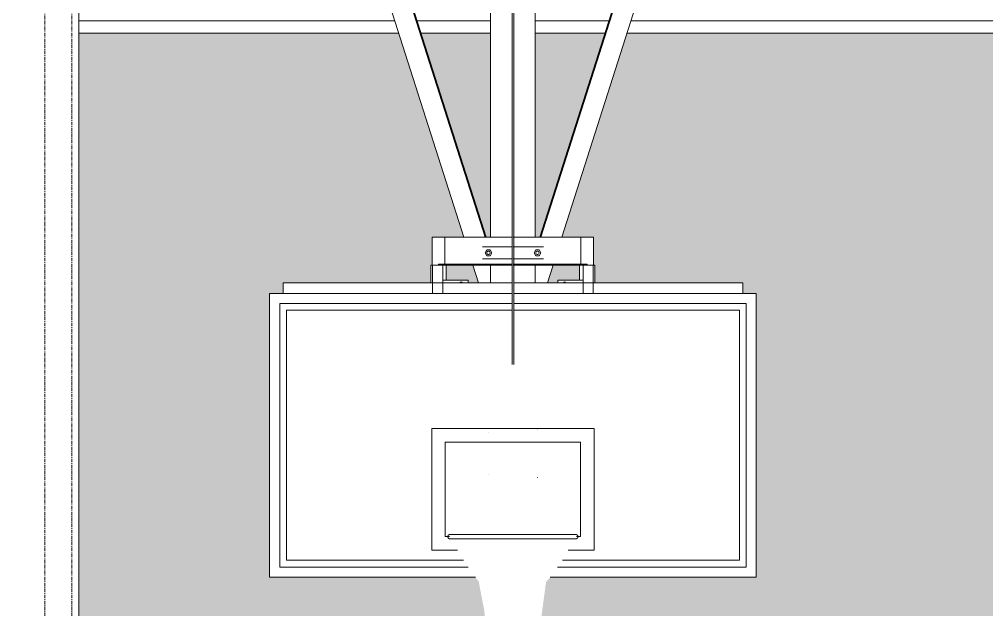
# Model space of a CAD drawing. Header units: inches. Extents: x 21386 to 98862, y -290 to 853.
# Drawn here: x 36209.7 to 36352.7, y 109.2 to 196.6 of the extents above; entities that cross this region are included whole.
import ezdxf

# ---------------------------------------------------------------- set-up
doc = ezdxf.new("R2010")
doc.units = ezdxf.units.IN
doc.header["$MEASUREMENT"] = 0
doc.linetypes.add('Grid Line 1_2_', pattern=[0.875, 0.5, -0.125, 0.125, -0.125])
for name, color, linetype, lineweight in [('A-WALL', 113, 'Continuous', 13), ('A-WALL-PATT', 111, 'Continuous', 25), ('Q-SPCQ', 91, 'Continuous', 13), ('S-BEAM', 12, 'Continuous', 13), ('S-GRID', 1, 'Continuous', 9)]:
    doc.layers.add(name, color=color, linetype=linetype, lineweight=lineweight)
pattern_1 = [(90, (-86824.49, -1108), (-193, -193), [48, -145]), (180, (-86824.49, -1108), (-2e-14, -193), [96, -97]), (270, (-86920.49, -1060), (-193, -193), [48, -145]), (180, (-86824.49, -1060), (-2e-14, -193), [96, -97]), (270, (-86920.99, -1060), (-193, -193), [48, -145]), (180, (-86920.99, -1060), (-2e-14, -193), [96, -97]), (90, (-87016.99, -1108), (-193, -193), [48, -145]), (180, (-86920.99, -1108), (-2e-14, -193), [96, -97]), (90, (-86872.24, -1059.75), (-193, -193), [48, -145]), (180, (-86824.11, -1059.75), (-2e-14, -193), [48.125, -144.875]), (180, (-86824.11, -1011.75), (-2e-14, -193), [48.125, -144.875]), (90, (-86968.74, -1059.75), (-193, -193), [48, -145]), (180, (-86872.74, -1059.75), (-2e-14, -193), [96, -97]), (270, (-86872.74, -1011.75), (-193, -193), [48, -145]), (180, (-86872.74, -1011.75), (-2e-14, -193), [96, -97]), (180, (-86969.24, -1059.75), (-2e-14, -193), [48, -145]), (270, (-86969.24, -1011.75), (-193, -193), [48, -145]), (180, (-86969.24, -1011.75), (-2e-14, -193), [48, -145]), (90, (-86824.49, -1011.5), (-193, -193), [48, -145]), (180, (-86824.49, -1011.5), (-2e-14, -193), [96, -97]), (270, (-86920.49, -963.5), (-193, -193), [48, -145]), (180, (-86824.49, -963.5), (-2e-14, -193), [96, -97]), (270, (-86920.99, -963.5), (-193, -193), [48, -145]), (180, (-86920.99, -963.5), (-2e-14, -193), [96, -97]), (90, (-87016.99, -1011.5), (-193, -193), [48, -145]), (180, (-86920.99, -1011.5), (-2e-14, -193), [96, -97]), (90, (-86872.24, -963.25), (-193, -193), [48, -145]), (180, (-86824.11, -963.25), (-2e-14, -193), [48.125, -144.875]), (180, (-86824.11, -915.25), (-2e-14, -193), [48.125, -144.875]), (90, (-86968.74, -963.25), (-193, -193), [48, -145]), (180, (-86872.74, -963.25), (-2e-14, -193), [96, -97]), (270, (-86872.74, -915.25), (-193, -193), [48, -145]), (180, (-86872.74, -915.25), (-2e-14, -193), [96, -97]), (180, (-86969.24, -963.25), (-2e-14, -193), [48, -145]), (270, (-86969.24, -915.25), (-193, -193), [48, -145]), (180, (-86969.24, -915.25), (-2e-14, -193), [48, -145])]

# ---------------------------------------------------------------- blocks, each defined once
blk = doc.blocks.new('Basketball_Backstop-Performance_Sports_Systems-3103-Ceiling_Hung - 27_-0_ to 27_-11 7_8_-652462-Building Section - East_West looking South')
at = {"layer": 'Q-SPCQ', "color": 8, "lineweight": 9}
for p, q in [((-25629.43, 164.31), (-25666.61, 280.92)), ((-25626.29, 164.31), (-25663.62, 281.37)), ((-25626.15, 164.31), (-25663.49, 281.37)), ((-25580.86, 281.37), (-25618.19, 164.31)), ((-25618.06, 164.31), (-25580.73, 281.37)), ((-25614.92, 164.31), (-25577.74, 280.92)), ((-25625.49, 224.84), (-25625.49, 164.31)), ((-25618.86, 164.31), (-25618.86, 224.84)), ((-25622.29, 208.89), (-25622.29, 145.46)), ((-25622.04, 145.46), (-25622.04, 208.89)), ((-25634.11, 164.31), (-25634.11, 160.19)), ((-25634.11, 164.31), (-25632.24, 164.31)), ((-25632.24, 160.31), (-25632.24, 164.31)), ((-25622.22, 164.31), (-25632.24, 164.31)), ((-25612.11, 164.31), (-25622.12, 164.31)), ((-25612.11, 164.31), (-25612.11, 160.31)), ((-25612.11, 164.31), (-25610.24, 164.31)), ((-25610.24, 160.19), (-25610.24, 164.31)), ((-25622.22, 162.87), (-25626.67, 162.87)), ((-25626.05, 162.44), (-25626.3, 162)), ((-25626.3, 162), (-25626.05, 161.56)), ((-25625.55, 162.44), (-25626.05, 162.44)), ((-25625.29, 162), (-25625.55, 162.44)), ((-25625.55, 161.56), (-25625.29, 162)), ((-25617.67, 162.87), (-25622.12, 162.87)), ((-25618.8, 162.44), (-25619.05, 162)), ((-25619.05, 162), (-25618.8, 161.56)), ((-25618.3, 162.44), (-25618.8, 162.44)), ((-25618.04, 162), (-25618.3, 162.44)), ((-25618.3, 161.56), (-25618.04, 162)), ((-25633.17, 160.19), (-25633.17, 160.31)), ((-25622.22, 160.31), (-25633.17, 160.31)), ((-25626.67, 161.12), (-25622.22, 161.12)), ((-25626.05, 161.56), (-25625.55, 161.56)), ((-25622.12, 161.12), (-25617.67, 161.12)), ((-25611.17, 160.31), (-25622.12, 160.31)), ((-25618.8, 161.56), (-25618.3, 161.56)), ((-25611.17, 160.31), (-25611.17, 160.19)), ((-25634.3, 160.19), (-25634.3, 157.56)), ((-25634.3, 160.19), (-25634.05, 160.19)), ((-25634.05, 160.19), (-25634.05, 156)), ((-25634.05, 160.19), (-25633.92, 160.19)), ((-25633.92, 160.19), (-25632.67, 160.19)), ((-25632.67, 160.19), (-25632.55, 160.19)), ((-25632.57, 160.19), (-25632.3, 160.19)), ((-25632.55, 156), (-25632.55, 160.19)), ((-25632.3, 160.19), (-25632.06, 160.19)), ((-25622.22, 160.19), (-25632.06, 160.19)), ((-25632.05, 157.94), (-25632.05, 160.19)), ((-25627.27, 157.56), (-25628.11, 160.19)), ((-25625.49, 160.19), (-25625.49, 157.56)), ((-25612.29, 160.19), (-25622.12, 160.19)), ((-25618.86, 157.56), (-25618.86, 160.19)), ((-25617.08, 157.56), (-25616.24, 160.19)), ((-25612.3, 160.19), (-25612.3, 157.94)), ((-25612.29, 160.19), (-25612.05, 160.19)), ((-25612.05, 160.19), (-25611.78, 160.19)), ((-25611.8, 160.19), (-25611.8, 156)), ((-25611.8, 160.19), (-25611.67, 160.19)), ((-25611.67, 160.19), (-25610.42, 160.19)), ((-25610.42, 160.19), (-25610.3, 160.19)), ((-25610.3, 160.19), (-25610.05, 160.19)), ((-25610.3, 156), (-25610.3, 160.19)), ((-25610.05, 157.56), (-25610.05, 160.19)), ((-25656.17, 156), (-25656.17, 157.56)), ((-25656.17, 157.56), (-25622.25, 157.56)), ((-25628.8, 157.94), (-25632.55, 157.94)), ((-25632.55, 157.94), (-25632.55, 157.56)), ((-25628.8, 157.56), (-25628.8, 157.94)), ((-25622.09, 157.56), (-25588.17, 157.56)), ((-25615.55, 157.94), (-25615.55, 157.56)), ((-25611.8, 157.94), (-25615.55, 157.94)), ((-25611.8, 157.56), (-25611.8, 157.94)), ((-25588.17, 157.56), (-25588.17, 156)), ((-25622.25, 156), (-25658.17, 156)), ((-25658.17, 156), (-25658.17, 114)), ((-25586.17, 156), (-25622.09, 156)), ((-25586.17, 114), (-25586.17, 156)), ((-25656.67, 115.5), (-25656.67, 154.5)), ((-25656.67, 154.5), (-25622.25, 154.5)), ((-25622.25, 154.5), (-25656.67, 154.5)), ((-25656.67, 154.5), (-25656.67, 115.5)), ((-25622.25, 153.5), (-25655.67, 153.5)), ((-25655.67, 153.5), (-25655.67, 116.5)), ((-25655.67, 116.5), (-25655.67, 153.5)), ((-25655.67, 153.5), (-25622.25, 153.5)), ((-25622.09, 154.5), (-25587.67, 154.5)), ((-25587.67, 154.5), (-25622.09, 154.5)), ((-25588.67, 153.5), (-25622.09, 153.5)), ((-25622.09, 153.5), (-25588.67, 153.5)), ((-25588.67, 116.5), (-25588.67, 153.5)), ((-25588.67, 153.5), (-25588.67, 116.5)), ((-25587.67, 154.5), (-25587.67, 115.5)), ((-25587.67, 115.5), (-25587.67, 154.5)), ((-25634.17, 118), (-25634.17, 136)), ((-25634.17, 136), (-25610.17, 136)), ((-25610.17, 136), (-25634.17, 136)), ((-25634.17, 136), (-25634.17, 118)), ((-25618.56, 135.94), (-25618.55, 135.94)), ((-25610.17, 136), (-25610.17, 118)), ((-25610.17, 118), (-25610.17, 136)), ((-25625.79, 135.44), (-25625.8, 135.44)), ((-25612.17, 134), (-25632.17, 134)), ((-25632.17, 134), (-25632.17, 120)), ((-25632.17, 120), (-25632.17, 134)), ((-25632.17, 134), (-25612.17, 134)), ((-25612.17, 120), (-25612.17, 134)), ((-25612.17, 134), (-25612.17, 120)), ((-25625.79, 129.25), (-25625.8, 129.25)), ((-25618.56, 128.75), (-25618.55, 128.75)), ((-25626.67, 120.31), (-25625.3, 120.31)), ((-25625.42, 120.31), (-25625.67, 120.31)), ((-25625.67, 120.3), (-25625.67, 120.31)), ((-25625.3, 120.31), (-25619.05, 120.31)), ((-25619.05, 120.31), (-25617.67, 120.31)), ((-25618.67, 120.31), (-25618.92, 120.31)), ((-25618.67, 120.31), (-25618.67, 120.3)), ((-25632.17, 120), (-25631.56, 120)), ((-25631.56, 120), (-25632.17, 120)), ((-25612.79, 120), (-25612.17, 120)), ((-25612.17, 120), (-25612.79, 120)), ((-25630.37, 118), (-25634.17, 118)), ((-25634.17, 118), (-25630.37, 118)), ((-25610.17, 118), (-25613.98, 118)), ((-25613.98, 118), (-25610.17, 118)), ((-25655.67, 116.5), (-25629.49, 116.5)), ((-25629.49, 116.5), (-25655.67, 116.5)), ((-25614.86, 116.5), (-25588.67, 116.5)), ((-25588.67, 116.5), (-25614.86, 116.5)), ((-25628.78, 115.5), (-25656.67, 115.5)), ((-25656.67, 115.5), (-25628.78, 115.5)), ((-25587.67, 115.5), (-25615.57, 115.5)), ((-25615.57, 115.5), (-25587.67, 115.5)), ((-25658.17, 114), (-25627.69, 114)), ((-25616.65, 114), (-25586.17, 114))]:
    blk.add_line(p, q, dxfattribs=at)
at = {"layer": 'Q-SPCQ', "color": 8, "lineweight": 9, "flags": 128}
for points in [[(-25625.86, 162.24), (-25625.85, 162.24), (-25625.84, 162.25), (-25625.83, 162.25), (-25625.82, 162.25), (-25625.81, 162.25), (-25625.8, 162.25), (-25625.8, 162.25)], [(-25625.8, 161.75), (-25625.81, 161.75), (-25625.82, 161.75), (-25625.83, 161.75), (-25625.84, 161.75), (-25625.85, 161.75), (-25625.86, 161.76)], [(-25625.8, 162.25), (-25625.8, 162.25), (-25625.79, 162.25), (-25625.77, 162.25)], [(-25625.78, 161.75), (-25625.79, 161.75), (-25625.8, 161.75), (-25625.8, 161.75)], [(-25618.57, 162.25), (-25618.56, 162.25), (-25618.55, 162.25), (-25618.55, 162.25)], [(-25618.55, 161.75), (-25618.55, 161.75), (-25618.56, 161.75)], [(-25618.55, 162.25), (-25618.54, 162.25), (-25618.53, 162.25), (-25618.52, 162.25), (-25618.51, 162.25), (-25618.5, 162.25), (-25618.49, 162.24)], [(-25618.51, 161.75), (-25618.52, 161.75), (-25618.53, 161.75), (-25618.54, 161.75), (-25618.55, 161.75), (-25618.55, 161.75)], [(-25631.8, 120), (-25631.8, 120.01), (-25631.8, 120.02), (-25631.8, 120.04), (-25631.79, 120.05), (-25631.79, 120.06), (-25631.79, 120.07), (-25631.79, 120.09), (-25631.78, 120.1), (-25631.78, 120.11), (-25631.77, 120.12), (-25631.77, 120.13), (-25631.76, 120.14), (-25631.76, 120.16), (-25631.75, 120.17), (-25631.74, 120.18), (-25631.74, 120.19), (-25631.73, 120.2), (-25631.72, 120.21), (-25631.71, 120.22), (-25631.7, 120.22), (-25631.7, 120.23), (-25631.69, 120.24), (-25631.68, 120.25), (-25631.67, 120.26), (-25631.66, 120.26), (-25631.64, 120.27), (-25631.63, 120.28), (-25631.62, 120.28), (-25631.61, 120.29), (-25631.6, 120.29), (-25631.59, 120.3), (-25631.58, 120.3), (-25631.56, 120.3), (-25631.55, 120.31), (-25631.54, 120.31), (-25631.53, 120.31), (-25631.51, 120.31), (-25631.5, 120.31), (-25631.49, 120.31), (-25631.49, 120.31)], [(-25612.86, 120.31), (-25612.87, 120.31), (-25612.89, 120.31), (-25612.93, 120.31), (-25612.98, 120.31), (-25613.05, 120.31), (-25613.13, 120.31), (-25613.22, 120.31), (-25613.33, 120.31), (-25613.46, 120.31), (-25613.6, 120.31), (-25613.75, 120.31), (-25613.91, 120.31), (-25614.09, 120.31), (-25614.28, 120.31), (-25614.49, 120.31), (-25614.7, 120.31), (-25614.93, 120.31), (-25615.17, 120.31), (-25615.42, 120.31), (-25615.69, 120.31), (-25615.96, 120.31), (-25616.24, 120.31), (-25616.53, 120.31), (-25616.83, 120.31), (-25617.14, 120.31), (-25617.46, 120.31), (-25617.78, 120.31), (-25618.12, 120.31), (-25618.46, 120.31), (-25618.8, 120.31), (-25619.15, 120.31), (-25619.5, 120.31), (-25619.86, 120.31), (-25620.23, 120.31), (-25620.59, 120.31), (-25620.96, 120.31), (-25621.33, 120.31), (-25621.7, 120.31), (-25622.07, 120.31), (-25622.45, 120.31), (-25622.82, 120.31), (-25623.19, 120.31), (-25623.56, 120.31), (-25623.93, 120.31), (-25624.29, 120.31), (-25624.65, 120.31), (-25625.01, 120.31), (-25625.36, 120.31), (-25625.71, 120.31), (-25626.05, 120.31), (-25626.38, 120.31), (-25626.71, 120.31), (-25627.04, 120.31), (-25627.35, 120.31), (-25627.65, 120.31), (-25627.95, 120.31), (-25628.24, 120.31), (-25628.52, 120.31), (-25628.78, 120.31), (-25629.04, 120.31), (-25629.29, 120.31), (-25629.52, 120.31), (-25629.74, 120.31), (-25629.96, 120.31), (-25630.15, 120.31), (-25630.34, 120.31), (-25630.51, 120.31), (-25630.67, 120.31), (-25630.82, 120.31), (-25630.95, 120.31), (-25631.07, 120.31), (-25631.17, 120.31), (-25631.26, 120.31), (-25631.33, 120.31), (-25631.39, 120.31), (-25631.44, 120.31), (-25631.47, 120.31), (-25631.48, 120.31), (-25631.49, 120.31)], [(-25631.49, 120.31), (-25631.48, 120.31), (-25631.46, 120.31), (-25631.42, 120.31), (-25631.37, 120.31), (-25631.3, 120.31), (-25631.22, 120.31), (-25631.12, 120.31), (-25631.01, 120.31), (-25630.89, 120.31), (-25630.75, 120.31), (-25630.6, 120.31), (-25630.43, 120.31), (-25630.26, 120.31), (-25630.06, 120.31), (-25629.86, 120.31), (-25629.64, 120.31), (-25629.42, 120.31), (-25629.18, 120.31), (-25628.92, 120.31), (-25628.66, 120.31), (-25628.39, 120.31), (-25628.11, 120.31), (-25627.82, 120.31), (-25627.51, 120.31), (-25627.21, 120.31), (-25626.94, 120.31)], [(-25626.89, 120.31), (-25626.56, 120.31), (-25626.23, 120.31), (-25625.89, 120.31), (-25625.55, 120.31), (-25625.2, 120.31), (-25624.84, 120.31), (-25624.49, 120.31), (-25624.12, 120.31), (-25623.76, 120.31), (-25623.39, 120.31), (-25623.02, 120.31), (-25622.65, 120.31), (-25622.27, 120.31), (-25621.9, 120.31), (-25621.53, 120.31), (-25621.16, 120.31), (-25620.79, 120.31), (-25620.42, 120.31), (-25620.06, 120.31), (-25619.7, 120.31), (-25619.34, 120.31), (-25618.99, 120.31), (-25618.64, 120.31), (-25618.3, 120.31), (-25617.96, 120.31), (-25617.63, 120.31), (-25617.31, 120.31), (-25617, 120.31), (-25616.69, 120.31), (-25616.4, 120.31), (-25616.11, 120.31), (-25615.83, 120.31), (-25615.56, 120.31), (-25615.31, 120.31), (-25615.06, 120.31), (-25614.83, 120.31), (-25614.6, 120.31), (-25614.39, 120.31), (-25614.19, 120.31), (-25614.01, 120.31), (-25613.84, 120.31), (-25613.68, 120.31), (-25613.53, 120.31), (-25613.4, 120.31), (-25613.28, 120.31), (-25613.18, 120.31), (-25613.09, 120.31), (-25613.01, 120.31), (-25612.95, 120.31), (-25612.91, 120.31), (-25612.88, 120.31), (-25612.86, 120.31), (-25612.86, 120.31)], [(-25612.86, 120.31), (-25612.85, 120.31), (-25612.84, 120.31), (-25612.82, 120.31), (-25612.81, 120.31), (-25612.8, 120.31), (-25612.79, 120.3), (-25612.78, 120.3), (-25612.76, 120.3), (-25612.75, 120.29), (-25612.74, 120.29), (-25612.73, 120.28), (-25612.72, 120.28), (-25612.71, 120.27), (-25612.7, 120.26), (-25612.68, 120.26), (-25612.67, 120.25), (-25612.66, 120.24), (-25612.66, 120.23), (-25612.65, 120.23), (-25612.64, 120.22), (-25612.63, 120.21), (-25612.62, 120.2), (-25612.61, 120.19), (-25612.61, 120.18), (-25612.6, 120.17), (-25612.59, 120.16), (-25612.59, 120.15), (-25612.58, 120.14), (-25612.57, 120.12), (-25612.57, 120.11), (-25612.57, 120.1), (-25612.56, 120.09), (-25612.56, 120.08), (-25612.56, 120.07), (-25612.55, 120.05), (-25612.55, 120.04), (-25612.55, 120.03), (-25612.55, 120.02), (-25612.55, 120), (-25612.55, 120)], [(-25631.49, 119.69), (-25631.5, 119.69), (-25631.51, 119.69), (-25631.52, 119.69), (-25631.54, 119.69), (-25631.55, 119.69), (-25631.56, 119.7), (-25631.57, 119.7), (-25631.58, 119.7), (-25631.6, 119.71), (-25631.61, 119.71), (-25631.62, 119.72), (-25631.63, 119.72), (-25631.64, 119.73), (-25631.65, 119.74), (-25631.66, 119.74), (-25631.67, 119.75), (-25631.68, 119.76), (-25631.69, 119.77), (-25631.7, 119.77), (-25631.71, 119.78), (-25631.72, 119.79), (-25631.73, 119.8), (-25631.74, 119.81), (-25631.74, 119.82), (-25631.75, 119.83), (-25631.76, 119.84), (-25631.76, 119.85), (-25631.77, 119.86), (-25631.77, 119.88), (-25631.78, 119.89), (-25631.78, 119.9), (-25631.79, 119.91), (-25631.79, 119.92), (-25631.79, 119.93), (-25631.79, 119.95), (-25631.8, 119.96), (-25631.8, 119.97), (-25631.8, 119.98), (-25631.8, 120), (-25631.8, 120)], [(-25631.49, 119.69), (-25631.48, 119.69), (-25631.46, 119.69), (-25631.42, 119.69), (-25631.37, 119.69), (-25631.3, 119.69), (-25631.22, 119.69), (-25631.12, 119.69), (-25631.01, 119.69), (-25630.89, 119.69), (-25630.75, 119.69), (-25630.6, 119.69), (-25630.43, 119.69), (-25630.26, 119.69), (-25630.06, 119.69), (-25629.86, 119.69), (-25629.64, 119.69), (-25629.42, 119.69), (-25629.18, 119.69), (-25628.92, 119.69), (-25628.66, 119.69), (-25628.39, 119.69), (-25628.11, 119.69), (-25627.82, 119.69), (-25627.51, 119.69), (-25627.21, 119.69), (-25626.89, 119.69), (-25626.56, 119.69), (-25626.23, 119.69), (-25625.89, 119.69), (-25625.55, 119.69), (-25625.2, 119.69), (-25624.84, 119.69), (-25624.49, 119.69), (-25624.12, 119.69), (-25623.76, 119.69), (-25623.39, 119.69), (-25623.02, 119.69), (-25622.65, 119.69), (-25622.27, 119.69), (-25621.9, 119.69), (-25621.53, 119.69), (-25621.16, 119.69), (-25620.79, 119.69), (-25620.42, 119.69), (-25620.06, 119.69), (-25619.7, 119.69), (-25619.34, 119.69), (-25618.99, 119.69), (-25618.64, 119.69), (-25618.3, 119.69), (-25617.96, 119.69), (-25617.63, 119.69), (-25617.31, 119.69), (-25617, 119.69), (-25616.69, 119.69), (-25616.4, 119.69), (-25616.11, 119.69), (-25615.83, 119.69), (-25615.56, 119.69), (-25615.31, 119.69), (-25615.06, 119.69), (-25614.83, 119.69), (-25614.6, 119.69), (-25614.39, 119.69), (-25614.19, 119.69), (-25614.01, 119.69), (-25613.84, 119.69), (-25613.68, 119.69), (-25613.53, 119.69), (-25613.4, 119.69), (-25613.28, 119.69), (-25613.18, 119.69), (-25613.09, 119.69), (-25613.01, 119.69), (-25612.95, 119.69), (-25612.91, 119.69), (-25612.88, 119.69), (-25612.86, 119.69), (-25612.86, 119.69)], [(-25631.26, 119.69), (-25631.33, 119.69), (-25631.39, 119.69), (-25631.44, 119.69), (-25631.47, 119.69), (-25631.48, 119.69), (-25631.49, 119.69)], [(-25612.86, 119.69), (-25612.87, 119.69), (-25612.89, 119.69), (-25612.93, 119.69), (-25612.98, 119.69), (-25613.05, 119.69), (-25613.13, 119.69)], [(-25612.55, 120), (-25612.55, 119.99), (-25612.55, 119.98), (-25612.55, 119.96), (-25612.55, 119.95), (-25612.56, 119.94), (-25612.56, 119.93), (-25612.56, 119.91), (-25612.56, 119.9), (-25612.57, 119.89), (-25612.57, 119.88), (-25612.58, 119.87), (-25612.58, 119.86), (-25612.59, 119.84), (-25612.6, 119.83), (-25612.6, 119.82), (-25612.61, 119.81), (-25612.62, 119.8), (-25612.63, 119.79), (-25612.63, 119.78), (-25612.64, 119.78), (-25612.65, 119.77), (-25612.66, 119.76), (-25612.67, 119.75), (-25612.68, 119.74), (-25612.69, 119.74), (-25612.7, 119.73), (-25612.71, 119.72), (-25612.73, 119.72), (-25612.74, 119.71), (-25612.75, 119.71), (-25612.76, 119.7), (-25612.77, 119.7), (-25612.78, 119.7), (-25612.8, 119.69), (-25612.81, 119.69), (-25612.82, 119.69), (-25612.83, 119.69), (-25612.85, 119.69), (-25612.86, 119.69), (-25612.86, 119.69)]]:
    blk.add_lwpolyline(points, dxfattribs=at)
at = {"layer": 'Q-SPCQ', "color": 8, "lineweight": 9}
for centre, radius, start, end in [((-25625.8, 162), 0.25, 0, 180), ((-25625.8, 162), 0.25, 150, 225), ((-25625.8, 162), 0.25, 180, 0), ((-25625.8, 162), 0.25, 90, 120), ((-25625.8, 162), 0.25, 240, 270), ((-25625.8, 162), 0.25, 45, 90), ((-25625.8, 162), 0.25, 270, 300), ((-25625.8, 162), 0.25, 330, 30), ((-25618.55, 162), 0.25, 0, 180), ((-25618.55, 162), 0.25, 180, 0), ((-25618.55, 162), 0.25, 90, 105), ((-25618.55, 162), 0.25, 75, 90), ((-25618.55, 162), 0.25, 15, 60), ((-25629.83, 157.47), 0.219, 30, 150), ((-25614.52, 157.47), 0.219, 30, 150)]:
    blk.add_arc(centre, radius, start, end, dxfattribs=at)
blk = doc.blocks.new('columns and girder2 - one-1334686-Building Section - East_West looking South')
at = {"layer": 'S-BEAM', "color": 8, "lineweight": 9}
blk.add_line((-25686.39, 292.37), (-25686.39, 1), dxfattribs=at)
blk = doc.blocks.new('Girt_Z - 10_D-1732176-Building Section - East_West looking South')
at = {"layer": 'S-BEAM', "color": 8, "lineweight": 9}
for p, q in [((-25686.39, 196.31), (-25639.63, 196.31)), ((-25636.36, 196.31), (-25625.49, 196.31)), ((-25618.86, 196.31), (-25607.99, 196.31)), ((-25604.72, 196.31), (-25406.89, 196.31))]:
    blk.add_line(p, q, dxfattribs=at)

msp = doc.modelspace()

# ---------------------------------------------------------------- hatches: boundary and pattern name
at = {"layer": 'A-WALL-PATT', "lineweight": 9}
h = msp.add_hatch(dxfattribs=at)
h.set_pattern_fill('FP_51', color=8, style=0, pattern_type=2)
h.set_pattern_definition(pattern_1)
h.paths.add_polyline_path([(35633.46, 192.94), (35633.35, 193.12), (35633.35, 194.5), (35631.46, 194.5), (35631.46, 193.05), (35633.35, 193)], flags=0)
h.paths.add_polyline_path([(35630.22, 176), (35633.46, 176), (35633.46, 192.94), (35631.46, 192.94), (35631.46, 192.8), (35630.88, 192.31), (35630.81, 192.4), (35631.35, 192.94), (35630.22, 192.94), (35630.22, 183.84)], flags=0)
h.paths.add_polyline_path([(35641.46, 176), (35918.96, 176), (35918.96, 194.5), (35641.46, 194.5), (35641.46, 183.84)], flags=0)
h.paths.add_polyline_path([(36962.21, 176), (37076.96, 176), (37076.96, 194.5), (36965.12, 194.5), (36959.22, 176)], flags=0)
h.paths.add_polyline_path([(36955.95, 176), (36961.85, 194.5), (36951.55, 194.5), (36951.55, 176), (36953.44, 176)], flags=0)
h.paths.add_polyline_path([(39105.46, 176), (39105.46, 194.5), (38823.96, 194.5), (38823.96, 176), (39102.87, 176)], flags=0)
h.paths.add_polyline_path([(37086.96, 176), (37208.57, 176), (37191.52, 194.5), (37086.96, 194.5)], flags=0)
h.paths.add_polyline_path([(38813.96, 176), (38813.96, 194.5), (38534.46, 194.5), (38534.46, 176), (38769.49, 176)], flags=0)
h.paths.add_polyline_path([(38524.46, 176), (38524.46, 194.5), (38419.9, 194.5), (38402.9, 176), (38488.75, 176)], flags=0)
h.paths.add_polyline_path([(37219.33, 176), (37243.49, 176), (37260.54, 194.5), (37192.87, 194.5), (37209.94, 176), (37214.02, 176)], flags=0)
h.paths.add_polyline_path([(36944.93, 176), (36944.93, 194.5), (36934.63, 194.5), (36940.53, 176), (36944.67, 176)], flags=0)
h.paths.add_polyline_path([(36937.26, 176), (36931.36, 194.5), (36797.46, 194.5), (36797.46, 176), (36909.58, 176)], flags=0)
h.paths.add_polyline_path([(37246.17, 176), (37366.46, 176), (37366.46, 194.5), (37261.9, 194.5), (37244.9, 176), (37245.63, 176)], flags=0)
h.paths.add_polyline_path([(38401.49, 176), (38418.54, 194.5), (38350.87, 194.5), (38367.94, 176), (38401.4, 176)], flags=0)
h.paths.add_polyline_path([(36787.46, 176), (36787.46, 194.5), (36507.96, 194.5), (36507.96, 176), (36663.93, 176)], flags=0)
h.paths.add_polyline_path([(36497.96, 176), (36497.96, 194.5), (36299.55, 194.5), (36293.65, 176), (36383.18, 176)], flags=0)
h.paths.add_polyline_path([(38348.38, 176), (38366.57, 176), (38349.52, 194.5), (38244.96, 194.5), (38244.96, 176), (38278.19, 176)], flags=0)
h.paths.add_polyline_path([(35928.96, 176), (36208.46, 176), (36208.46, 194.5), (35928.96, 194.5)], flags=0)
h.paths.add_polyline_path([(38234.96, 176), (38234.96, 194.5), (37955.46, 194.5), (37955.46, 176), (38208.01, 176)], flags=0)
h.paths.add_polyline_path([(36218.46, 176), (36271.69, 176), (36265.79, 194.5), (36218.46, 194.5)], flags=0)
h.paths.add_polyline_path([(37945.46, 176), (37945.46, 194.5), (37665.96, 194.5), (37665.96, 176), (37927.27, 176)], flags=0)
h.paths.add_polyline_path([(36274.97, 176), (36279.36, 176), (36279.36, 194.5), (36269.07, 194.5), (36269.35, 193.61)], flags=0)
h.paths.add_polyline_path([(37655.96, 176), (37655.96, 194.5), (37376.46, 194.5), (37376.46, 176), (37646.52, 176)], flags=0)
h.paths.add_polyline_path([(36285.99, 176), (36290.38, 176), (36296.28, 194.5), (36285.99, 194.5), (36285.99, 178.96)], flags=0)
h.paths.add_polyline_path([(35630.22, 193.05), (35631.35, 193.05), (35631.35, 194.5), (35630.22, 194.5), (35630.22, 193.61)], flags=0)
h = msp.add_hatch(dxfattribs=at)
h.set_pattern_fill('FP_51', color=8, style=0, pattern_type=2)
h.set_pattern_definition(pattern_1)
h.paths.add_polyline_path([(39105.46, 0), (39105.46, 176), (38823.96, 176), (38823.96, 98.25), (39098.83, 98.25), (39098.83, 0)], flags=0)
h.paths.add_polyline_path([(36985.33, 1), (36985.33, 98.25), (37061.96, 98.25), (37061.96, 1), (37076.96, 1), (37076.96, 176), (36959.22, 176), (36955.49, 164.31), (36960.18, 164.31), (36960.24, 160.19), (36960.37, 160.19), (36960.37, 157.56), (36982.24, 157.56), (36982.24, 156), (36984.24, 156), (36984.24, 114), (36953.72, 113.93), (36953.22, 113.11), (36953.07, 112.5), (36952.4, 108.24), (36952.18, 104.39), (36952.17, 101.31), (36944.24, 101.31), (36944.27, 105.72), (36944.01, 109.05), (36943.18, 113.3), (36942.67, 114), (36912.24, 114.02), (36912.24, 156), (36914.24, 156), (36914.24, 157.56), (36936.12, 157.56), (36936.19, 160.19), (36936.3, 160.19), (36936.37, 164.31), (36940.99, 164.31), (36937.26, 176), (36797.46, 176), (36797.46, 1), (36983.3, 1)], flags=0)
h.paths.add_polyline_path([(36313, 1), (36342.08, 1), (36342.08, 98.25), (36422.58, 98.25), (36422.58, 1), (36497.96, 1), (36497.96, 176), (36293.65, 176), (36289.92, 164.31), (36294.61, 164.31), (36294.67, 160.19), (36294.8, 160.19), (36294.8, 157.56), (36316.67, 157.56), (36316.67, 156), (36318.67, 156), (36318.67, 114), (36288.15, 113.93), (36287.63, 113.35), (36287.58, 113.28), (36286.75, 107.11), (36286.61, 104.39), (36286.6, 101.31), (36278.67, 101.31), (36278.71, 105.72), (36278.45, 109.05), (36277.6, 113.43), (36277.44, 113.58), (36277.12, 114), (36246.67, 114), (36246.67, 156), (36248.67, 156), (36248.67, 157.56), (36270.55, 157.56), (36270.62, 160.19), (36270.74, 160.19), (36270.8, 164.31), (36275.42, 164.31), (36271.69, 176), (36218.46, 176), (36218.46, 1), (36242.81, 1)], flags=0)
h.paths.add_polyline_path([(37215.87, 1), (37274.83, 1), (37274.83, 98.25), (37280.21, 98.27), (37226.7, 156.31), (37086.96, 4.69), (37086.96, 1), (37215.13, 1)], flags=0)
h.paths.add_polyline_path([(36507.96, 1), (36744.08, 1), (36744.08, 98.25), (36786.08, 98.25), (36786.08, 1), (36787.46, 1), (36787.46, 176), (36507.96, 176), (36507.96, 72.16)], flags=0)
h.paths.add_polyline_path([(36208.46, 1), (36208.46, 176), (35928.96, 176), (35928.96, 146.5), (36165.33, 146.5), (36165.33, 1), (36167.13, 1)], flags=0)
h.paths.add_polyline_path([(37086.96, 6.16), (37225.99, 157.1), (37208.55, 176), (37086.96, 176), (37086.96, 6.18)], flags=0)
h.paths.add_polyline_path([(38331.19, 98.25), (38438.21, 98.27), (38384.7, 156.31), (38331.61, 98.7)], flags=0)
h.paths.add_polyline_path([(38329.83, 98.25), (38384.03, 157.05), (38366.55, 176), (38244.96, 176), (38244.96, 98.25), (38329.8, 98.25)], flags=0)
h.paths.add_polyline_path([(38234.96, 98.25), (38234.96, 176), (37955.46, 176), (37955.46, 98.25), (38208.01, 98.25)], flags=0)
h.paths.add_polyline_path([(37945.46, 98.25), (37945.46, 176), (37665.96, 176), (37665.96, 98.25), (37927.27, 98.25)], flags=0)
h.paths.add_polyline_path([(37655.96, 98.25), (37655.96, 176), (37376.46, 176), (37376.46, 98.25), (37646.52, 98.25)], flags=0)
h.paths.add_polyline_path([(37366.46, 98.25), (37366.46, 176), (37244.85, 176), (37227.42, 157.02), (37281.58, 98.25), (37365.78, 98.25)], flags=0)
h.paths.add_polyline_path([(38488.75, 98.25), (38524.46, 98.25), (38524.46, 176), (38402.85, 176), (38385.42, 157.02), (38439.58, 98.25), (38453.66, 98.25)], flags=0)
h.paths.add_polyline_path([(38534.46, 98.25), (38813.96, 98.25), (38813.96, 176), (38534.46, 176), (38534.46, 115.49)], flags=0)
h.paths.add_polyline_path([(39113.46, 146.25), (39113.46, 146.25), (39113.46, 149.67)], flags=0)
h.paths.add_polyline_path([(35630.22, 146.5), (35631.35, 146.5), (35631.35, 148.14), (35630.81, 148.59), (35630.88, 148.67), (35631.46, 148.14), (35631.46, 146.5), (35633.35, 146.5), (35633.29, 148.06), (35632.81, 148.46), (35632.88, 148.54), (35633.46, 148.06), (35633.46, 176), (35630.22, 176), (35630.22, 148.14)], flags=0)
h.paths.add_polyline_path([(35918.96, 146.5), (35918.96, 176), (35641.46, 176), (35641.46, 146.5), (35918.21, 146.5)], flags=0)
h.paths.add_polyline_path([(36290.27, 157.56), (36290.48, 157.62), (36290.22, 157.72), (36290.22, 157.66), (36290.22, 157.56)], flags=0)
h.paths.add_polyline_path([(36289.3, 157.56), (36289.3, 157.94), (36292.55, 157.94), (36292.55, 160.19), (36288.61, 160.19), (36287.77, 157.56)], flags=0)
h.paths.add_polyline_path([(36940.47, 157.56), (36940.74, 157.62), (36940.74, 157.71), (36940.43, 157.56)], flags=0)
h.paths.add_polyline_path([(36954.87, 157.94), (36955.74, 157.62), (36955.79, 157.56), (36956.05, 157.62), (36955.79, 157.72), (36955.68, 157.75)], flags=0)
h.paths.add_polyline_path([(36954.87, 157.56), (36954.87, 157.94), (36958.12, 157.94), (36958.12, 160.19), (36954.18, 160.19), (36953.34, 157.56), (36953.44, 157.56)], flags=0)
h.paths.add_polyline_path([(36276.05, 157.94), (36274.83, 157.56), (36275.17, 157.62), (36275.17, 157.71), (36275.24, 157.72)], flags=0)
h.paths.add_polyline_path([(36277.57, 157.56), (36276.74, 160.19), (36272.8, 160.19), (36272.8, 157.94), (36276.05, 157.94), (36276.05, 157.56)], flags=0)
h.paths.add_polyline_path([(36941.62, 157.56), (36943.12, 157.62), (36942.3, 160.19), (36938.37, 160.19), (36938.37, 157.94), (36941.62, 157.94), (36941.62, 157.58)], flags=0)
h.paths.add_polyline_path([(38384.71, 157.79), (38401.4, 176), (38367.92, 176), (38384.51, 158)], flags=0)
h.paths.add_polyline_path([(37226.71, 157.79), (37243.4, 176), (37209.92, 176), (37226.51, 158)], flags=0)
h.paths.add_polyline_path([(36944.67, 164.31), (36944.93, 164.31), (36944.93, 176), (36940.53, 176), (36944.26, 164.31)], flags=0)
h.paths.add_polyline_path([(36952.22, 164.31), (36955.95, 176), (36951.55, 176), (36951.55, 164.31)], flags=0)
h.paths.add_polyline_path([(36278.69, 164.31), (36279.36, 164.31), (36279.36, 176), (36274.97, 176), (36278.69, 164.31)], flags=0)
h.paths.add_polyline_path([(36286.65, 164.31), (36290.38, 176), (36285.99, 176), (36285.99, 164.31)], flags=0)

# ---------------------------------------------------------------- linework, layer by layer
at = {"layer": 'A-WALL', "color": 8, "lineweight": 9}
for p, q in [((36265.79, 194.5), (36218.46, 194.5)), ((36279.36, 194.5), (36269.07, 194.5)), ((36296.28, 194.5), (36285.99, 194.5)), ((36497.96, 194.5), (36299.55, 194.5))]:
    msp.add_line(p, q, dxfattribs=at)
at = {"layer": 'S-GRID', "linetype": 'Grid Line 1_2_'}
for p, q in [((36213.46, -107.86), (36213.46, 671.89)), ((36213.46, -107.86), (36213.46, 671.89)), ((36217.46, -107.86), (36217.46, 671.89))]:
    msp.add_line(p, q, dxfattribs=at)

# ---------------------------------------------------------------- block references
at = {"layer": 'Q-SPCQ', "color": 8, "lineweight": 9}
msp.add_blockref('Basketball_Backstop-Performance_Sports_Systems-3103-Ceiling_Hung - 27_-0_ to 27_-11 7_8_-652462-Building Section - East_West looking South', (61904.85, 0), dxfattribs=at)
at = {"layer": 'S-BEAM', "color": 8, "lineweight": 9}
for name in ['columns and girder2 - one-1334686-Building Section - East_West looking South', 'Girt_Z - 10_D-1732176-Building Section - East_West looking South']:
    msp.add_blockref(name, (61904.85, 0), dxfattribs=at)

doc.saveas('drawing.dxf')
